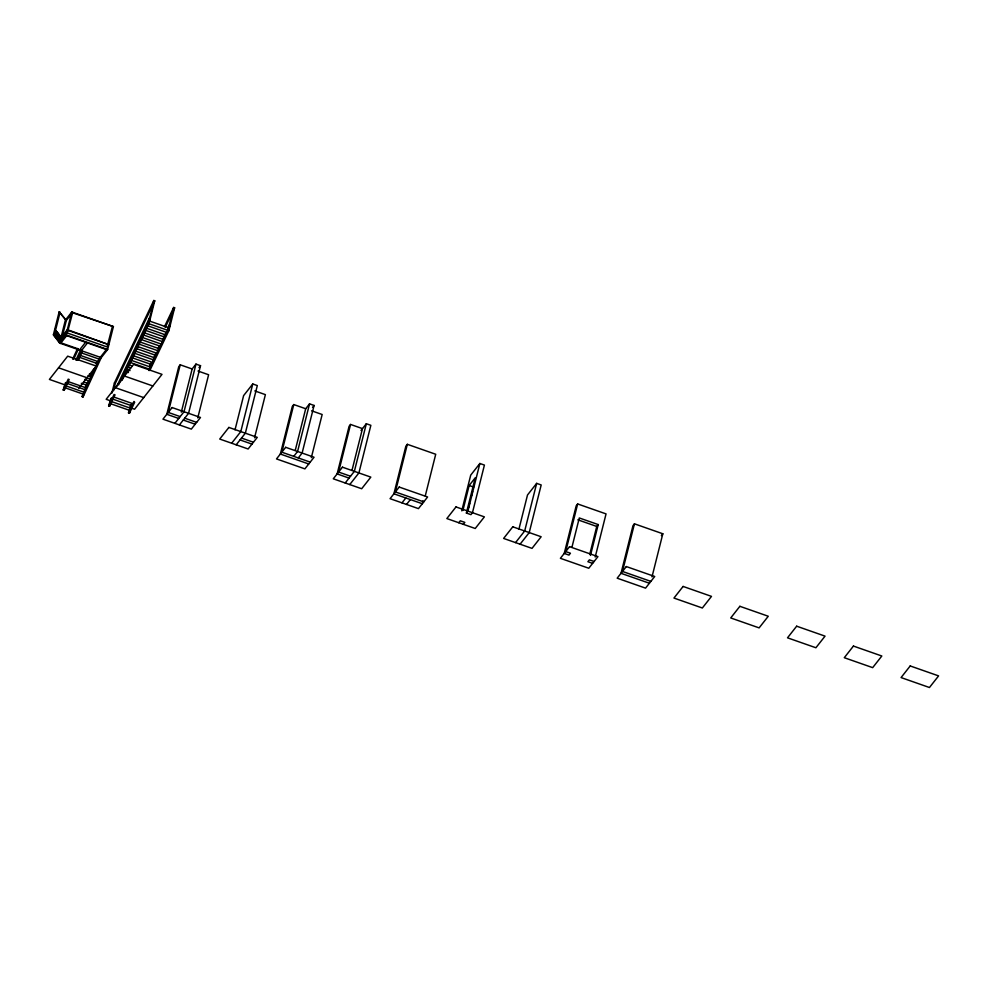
<?xml version="1.0" encoding="UTF-8"?>
<svg xmlns="http://www.w3.org/2000/svg" width="988" height="988" viewBox="0 0 988 988"><rect width="100%" height="100%" fill="white"/><g stroke="black" fill="none" stroke-linecap="round" stroke-linejoin="round"><path stroke-width="1.48" d="M53.401 334.759L59.157 311.838L66.32 320.483L60.552 343.404L53.401 334.759L59.613 343.071L101.245 357.644L107.655 349.505L113.41 326.583L71.778 312.01L65.369 320.149L59.613 343.071L66.011 334.932L71.778 312.01M60.107 312.171L54.34 335.093L57.057 331.647L55.723 336.945L58.44 333.499L57.106 338.785L59.811 335.34L58.49 340.638L67.345 329.646L108.68 344.602M69.197 379.417L64.146 390.334L63.195 390.001L65.541 382.529M64.146 390.334L66.826 383.319L84.807 389.618L86.833 385.246L81.3 383.307M78.287 359.756L79.608 354.47L82.325 351.024L78.151 360.027M77.595 358.842L80.3 355.396L81.633 350.098M101.245 357.644L83.066 396.966L82.128 396.633L84.807 389.618M83.066 396.966L84.066 392.989M86.993 383.69L85.474 386.975L88.179 383.529L88.846 380.886L84.696 379.429M87.487 382.603L90.204 379.157L93.551 369.5M94.91 367.771L92.884 372.143M78.707 388.198L96.256 366.054L98.948 359.039L106.704 349.184M115.053 394.78L109.582 406.241L108.631 405.907L111.051 398.325M111.805 393.273L114.398 382.986L153.795 300.488L154.746 300.821L148.99 323.743L123.13 377.885M109.582 406.241L111.644 398.016M113.497 390.668L115.337 383.319L154.746 300.821M111.768 401.659L130.7 408.279L129.169 410.218L110.248 403.598L112.434 399.016L131.355 405.636M123.377 376.095C132.071 358.73 139.469 340.712 148.99 323.743M122.71 378.737L121.191 380.676C125.501 370.488 131.503 361.126 134.986 350.53C144.297 335.34 150.386 318.581 153.795 300.488M134.701 402.202L129.453 413.194L128.502 412.873L129.169 410.218M129.453 413.194L131.515 404.969M129.947 362.349L148.867 368.969L150.398 367.03L151.065 364.387L132.133 357.767M151.176 362.892L149.534 366.326L152.584 362.448L153.918 357.162M134.331 353.185L153.251 359.805L154.77 357.866L159.821 346.059L140.889 339.427M158.29 347.998L161.34 344.12L164.86 334.24M145.273 330.264L164.193 336.896L167.911 330.363L173.666 307.441L174.617 307.774L168.862 330.696L149.805 370.574M179.421 424.939L188.572 413.305L200.527 365.696L195.982 364.103L192.141 368.981L180.224 364.807L168.256 412.428L180.187 416.603M181.31 412.144L192.141 368.981M195.982 364.103L184.027 411.724L174.876 423.346M197.773 417.899L208.616 374.748L198.008 371.043M235.021 429.829L243.616 395.608L252.767 383.974L257.312 385.567L245.345 433.189L236.194 444.81M252.767 383.974L240.8 431.595L231.661 443.229M254.546 437.783L265.389 394.632L254.793 390.915M298.277 457.95L302.118 453.06L314.085 405.451L309.54 403.857L305.7 408.736L293.782 404.561L281.815 452.183L310.207 462.125M295.239 450.405L305.7 408.736M309.54 403.857L297.586 451.479L293.745 456.357M311.331 457.654L322.162 414.503L311.566 410.798M352.012 470.288L362.473 428.619L350.555 424.445L338.588 472.054L350.518 476.228M349.752 484.565L358.903 472.943L370.858 425.322L366.326 423.729L354.359 471.35L345.207 482.984M425.26 495.927L435.72 454.258L407.328 444.316L395.373 491.938L423.766 501.879M423.049 500.755L422.296 503.732L393.903 493.802L405.87 446.181L407.328 444.316M461.754 510.833L470.72 475.117L479.872 463.483L484.416 465.076L472.462 512.698L470.93 514.637L466.385 513.044L475.253 477.772L469.152 485.528L462.878 510.512M468.522 507.684L469.633 503.275M471.474 495.927L472.585 491.518M479.872 463.483L467.917 511.105L466.385 513.044M518.91 529.222L527.506 494.988L536.657 483.367L541.189 484.96L529.235 532.569L520.083 544.203M536.657 483.367L524.69 530.976L515.538 542.61M577.659 503.954L565.704 551.563L570.434 553.231L568.977 555.083L564.234 553.428L576.202 505.819L577.659 503.954L606.052 513.896L595.208 557.047M571.916 547.352L579.289 517.959L598.222 524.579L590.466 555.441M589.737 554.367L596.752 526.443L598.222 524.579M651.994 576.918L662.825 533.767L634.444 523.825L622.477 571.447L650.87 581.389M72.618 359.163L77.546 348.517M73.692 359.224L78.237 349.394M75.891 360.138L80.559 350.048M63.195 390.001L68.246 379.083M76.953 360.25L81.51 350.37M90.019 377.144L91.032 374.958M96.071 364.041L97.083 361.855M82.128 396.633L100.307 357.323M116.535 386.876L149.373 318.124L150.312 318.457L148.805 321.606M108.631 405.907L114.102 394.447M118.572 384.912L148.669 321.89M122.166 379.886L122.994 378.169M164.477 326.695L173.666 307.441M165.416 327.028L174.617 307.774M111.854 401.289L106.173 399.3L133.627 364.411L162.007 374.353L134.566 409.23L129.836 407.575L131.478 404.141M154.461 356.013L155.561 353.729M167.602 328.51L169.244 325.077L170.183 325.41L148.756 370.475M128.502 412.873L133.973 401.412M55.007 332.45L56.365 330.721L55.032 336.019L57.749 332.573L56.415 337.859L59.119 334.426L57.798 339.711L60.503 336.266L59.181 341.552L67.987 330.363L107.729 344.281M71.544 313.838L66.32 320.483L59.157 311.838M72.717 312.344L67.32 333.005L107.062 346.924L112.459 326.25M66.455 334.117L59.873 342.478L77.842 348.776M60.552 343.404L66.962 335.265M85.586 342.28L79.485 350.024L78.188 349.233M81.374 350.691L87.475 342.935M113.41 326.583L71.469 312.393M148.126 323.039L149.645 321.1L168.578 327.72M110.903 400.955L113.953 397.077L132.886 403.697L129.836 407.575M180.224 364.807L178.754 366.671L166.799 414.293L178.717 418.467M198.996 367.647L200.527 365.696M293.782 404.561L292.312 406.426L280.357 454.048L308.738 463.977M312.541 407.402L314.085 405.451M350.555 424.445L349.085 426.31L337.13 473.919L349.048 478.093M361.015 430.484L366.326 423.729M401.993 502.855L405.833 497.977M406.525 504.448L410.378 499.558M458.765 522.738L460.297 520.8L464.829 522.38L463.31 524.319M634.444 523.825L632.975 525.69L621.02 573.312L649.412 583.241M661.367 535.632L662.825 533.767M148.039 323.409L168.862 330.696M147.459 325.682L166.392 332.301M146.792 328.325L165.725 334.957M144.606 332.907L163.526 339.539M143.087 334.846L162.007 341.478M142.42 337.488L161.34 344.12M140.234 342.07L159.154 348.702M138.703 344.009L157.635 350.641M138.036 346.665L156.969 353.284M136.517 348.591L155.437 355.223M135.85 351.246L154.77 357.866M133.664 355.828L152.584 362.448M66.011 334.932L107.655 349.505M65.714 335.315L107.346 349.9M131.466 360.41L150.398 367.03M577.832 519.812L596.752 526.443M129.28 364.992L132.194 366.017M469.152 485.528L473.697 487.109M127.761 366.931L130.675 367.944M80.967 352.741L98.948 359.039M127.094 369.574L130.008 370.599M80.3 355.396L98.281 361.682M125.575 371.513L128.477 372.538M78.941 357.113L96.923 363.411M96.256 366.054L67.69 356.162L49.4 379.417L65.467 385.048L68.184 381.603L86.166 387.889M124.476 376.045L152.868 385.975M89.451 373.822L92.217 374.785M114.398 382.986L115.337 383.319M88.105 375.539L90.871 376.514M58.551 367.795L86.932 377.725M115.324 387.666L143.717 397.608M86.055 377.7L90.204 379.157M84.029 382.072L88.179 383.529M184.731 418.196L196.649 422.37M241.504 438.067L253.422 442.241M594.097 561.505L589.367 559.85L587.897 561.715L592.627 563.37M183.262 420.048L195.192 424.223M240.035 439.932L251.965 444.106M66.159 385.962L84.141 392.261M63.862 387.358L82.794 393.99M61.886 338.118L54.723 329.473L60.935 337.785M172.097 407.55L162.958 419.171L191.339 429.113L200.49 417.479L172.097 407.55M228.883 427.421L219.731 439.055L248.124 448.984L257.275 437.363L228.883 427.421M285.656 447.305L276.504 458.926L304.897 468.868L314.048 457.234L285.656 447.305M342.441 467.176L333.289 478.81L361.682 488.739L370.821 477.118L342.441 467.176M399.214 487.059L390.062 498.681L418.455 508.622L427.606 496.989L399.214 487.059M455.987 506.93L446.848 518.564L475.228 528.494L484.379 516.872L455.987 506.93M512.772 526.814L503.621 538.435L532.013 548.377L541.152 536.743L512.772 526.814M569.545 546.685L560.394 558.319L588.786 568.248L597.938 556.627L569.545 546.685M626.318 566.556L617.179 578.19L645.559 588.132L654.711 576.498L626.318 566.556M683.103 586.44L673.952 598.061L702.345 608.003L711.496 596.382L683.103 586.44M739.876 606.311L730.725 617.945L759.117 627.886L768.269 616.253L739.876 606.311M796.661 626.194L787.51 637.816L815.903 647.758L825.042 636.136L796.661 626.194M853.434 646.066L844.283 657.699L872.676 667.641L881.827 656.007L853.434 646.066M910.207 665.949L901.068 677.57L929.449 687.512L938.6 675.891L910.207 665.949"/></g></svg>
